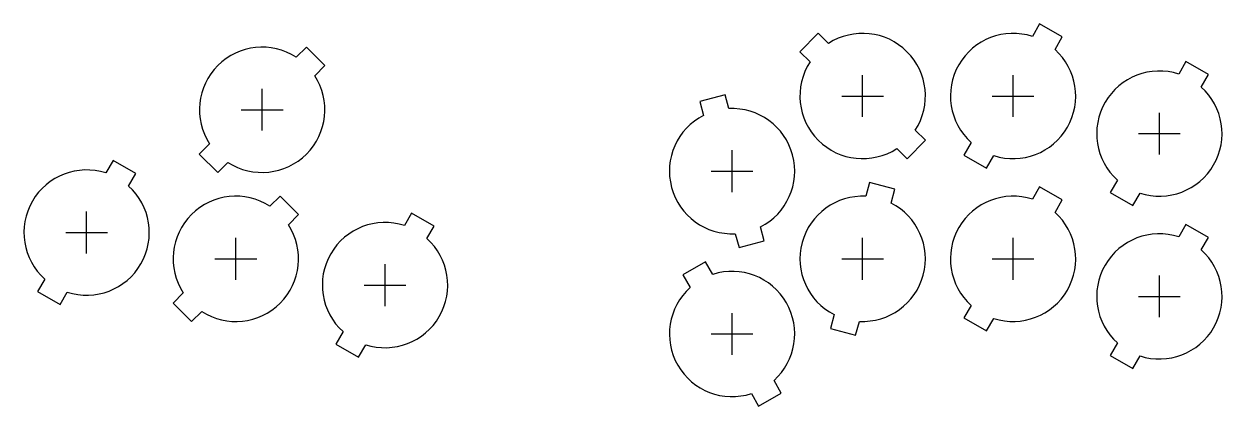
# Model space of a CAD drawing. Header units: millimetres. Extents: x -41 to 189, y -28 to 45.
import ezdxf

# ---------------------------------------------------------------- set-up
doc = ezdxf.new("R2010")
doc.units = ezdxf.units.MM
doc.layers.add('BUTTONS', color=1, linetype='Continuous')
doc.layers.add('REFERENCE', color=8, linetype='Continuous')

msp = doc.modelspace()

# ---------------------------------------------------------------- linework, layer by layer
at = {"layer": 'BUTTONS'}
for points in [[(152.5, 42.61, 0.809427), (140.77, 22.29), (139.38, 19.89), (143.72, 17.39), (145.1, 19.79, 0.809427), (156.83, 40.11), (158.22, 42.51), (153.88, 45.01)], [(109.93, 37.73, 0.809427), (126.53, 21.13), (128.49, 19.18), (132.02, 22.71), (130.07, 24.67, 0.809427), (113.47, 41.27), (111.51, 43.22), (107.98, 39.69)], [(11.57, 38.63, 0.809427), (-5.03, 22.03), (-6.99, 20.07), (-3.45, 16.54), (-1.5, 18.49, 0.809427), (15.1, 35.09), (17.06, 37.04), (13.52, 40.58)], [(180.5, 35.41, 0.809427), (168.77, 15.09), (167.38, 12.69), (171.72, 10.19), (173.1, 12.59, 0.809427), (184.83, 32.91), (186.22, 35.31), (181.88, 37.81)], [(89.55, 27.49, 0.809427), (95.62, 4.82), (96.34, 2.15), (101.17, 3.44), (100.45, 6.11, 0.809427), (94.38, 28.78), (93.66, 31.45), (88.83, 30.16)], [(-24.86, 16.45, 0.809427), (-36.59, -3.88), (-37.97, -6.27), (-33.64, -8.77), (-32.26, -6.38, 0.809427), (-20.53, 13.95), (-19.14, 16.34), (-23.47, 18.84)], [(120.62, 11.98, 0.809427), (114.55, -10.69), (113.83, -13.36), (118.66, -14.65), (119.38, -11.98, 0.809427), (125.45, 10.69), (126.17, 13.36), (121.34, 14.65)], [(152.5, 11.41, 0.809427), (140.77, -8.91), (139.38, -11.31), (143.72, -13.81), (145.1, -11.41, 0.809427), (156.83, 8.91), (158.22, 11.31), (153.88, 13.81)], [(6.53, 10.07, 0.809427), (-10.07, -6.53), (-12.02, -8.49), (-8.49, -12.02), (-6.53, -10.07, 0.809427), (10.07, 6.53), (12.02, 8.49), (8.49, 12.02)], [(32.26, 6.38, 0.809427), (20.53, -13.95), (19.14, -16.34), (23.47, -18.84), (24.86, -16.45, 0.809427), (36.59, 3.88), (37.97, 6.27), (33.64, 8.77)], [(180.5, 4.21, 0.809427), (168.77, -16.11), (167.38, -18.51), (171.72, -21.01), (173.1, -18.61, 0.809427), (184.83, 1.71), (186.22, 4.11), (181.88, 6.61)], [(86.97, -5.49, 0.809427), (98.7, -25.81), (100.08, -28.21), (104.42, -25.71), (103.03, -23.31, 0.809427), (91.3, -2.99), (89.92, -0.59), (85.58, -3.09)]]:
    msp.add_lwpolyline(points, format="xyb", close=True, dxfattribs=at)
at = {"layer": 'REFERENCE'}
for p, q in [((120, 27.2), (120, 35.2)), ((148.8, 27.2), (148.8, 35.2)), ((5.04, 24.56), (5.04, 32.56)), ((116, 31.2), (124, 31.2)), ((144.8, 31.2), (152.8, 31.2)), ((1.04, 28.56), (9.04, 28.56)), ((176.8, 20), (176.8, 28)), ((172.8, 24), (180.8, 24)), ((95, 12.8), (95, 20.8)), ((91, 16.8), (99, 16.8)), ((-28.56, 1.04), (-28.56, 9.04)), ((-32.56, 5.04), (-24.56, 5.04)), ((0, -4), (0, 4)), ((120, -4), (120, 4)), ((148.8, -4), (148.8, 4)), ((-4, 0), (4, 0)), ((116, 0), (124, 0)), ((144.8, 0), (152.8, 0)), ((28.56, -9.04), (28.56, -1.04)), ((176.8, -11.2), (176.8, -3.2)), ((24.56, -5.04), (32.56, -5.04)), ((172.8, -7.2), (180.8, -7.2)), ((95, -18.4), (95, -10.4)), ((91, -14.4), (99, -14.4))]:
    msp.add_line(p, q, dxfattribs=at)

doc.saveas('drawing.dxf')
